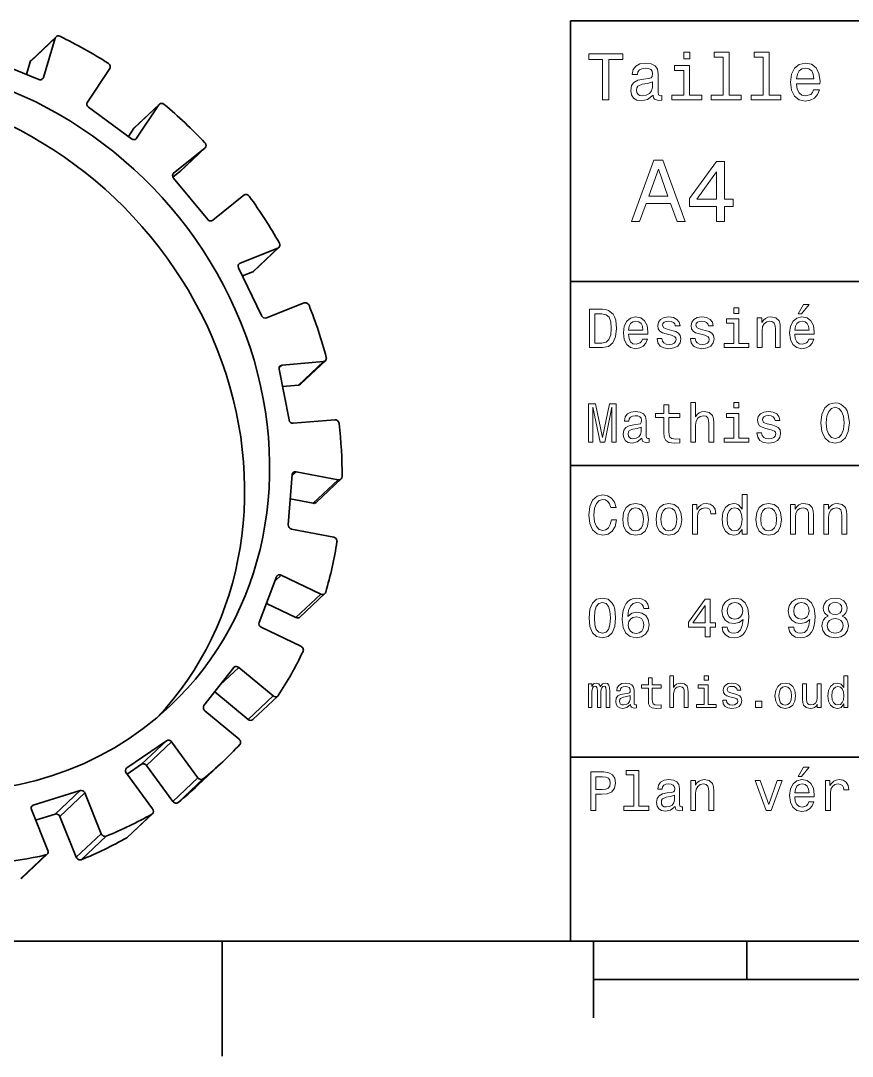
# Model space of a CAD drawing. Extents: x 0 to 297, y 0 to 210.
# Drawn here: x 61.2 to 115.4, y 2.5 to 70 of the extents above; entities that cross this region are included whole.
import ezdxf

# ---------------------------------------------------------------- set-up
doc = ezdxf.new("R2010")
doc.units = 0

msp = doc.modelspace()

# ---------------------------------------------------------------- linework, layer by layer
at = {"color": 7, "lineweight": 35}
for p, q in [((97, 10), (97, 70)), ((97, 70), (287, 70)), ((97, 53), (162, 53)), ((97, 41), (162, 41)), ((97, 22), (162, 22)), ((10, 10), (287, 10)), ((97, 10), (287, 10)), ((98.5, 7.5), (198.5, 7.5))]:
    msp.add_line(p, q, dxfattribs=at)
at = {"color": 7, "lineweight": 13, "ltscale": 0.055935}
for p, q in [((63.400162, 68.861557), (61.772038, 67.326889)), ((70.165558, 64.520599), (68.53743, 62.985924)), ((73.159653, 61.698936), (71.531525, 60.164268)), ((77.925659, 55.172619), (76.297531, 53.637947)), ((80.898499, 47.782711), (79.27037, 46.248039)), ((81.857681, 40.07729), (80.229553, 38.542618)), ((80.732071, 32.627831), (79.103943, 31.093159)), ((77.605148, 25.986824), (75.977028, 24.452152)), ((70.658875, 23.06938), (69.030746, 21.534708)), ((70.991043, 22.994722), (69.362923, 21.460051)), ((72.708832, 20.646807), (71.080704, 19.112135)), ((73.054565, 20.58231), (71.426437, 19.047638)), ((65.023865, 19.823696), (63.395737, 18.289024)), ((65.333595, 19.663286), (63.705475, 18.128614)), ((69.699478, 18.282152), (68.07135, 16.74748)), ((66.40625, 17.00382), (64.778122, 15.469149)), ((66.732185, 16.849184), (65.104065, 15.314512)), ((62.780006, 15.620506), (61.151882, 14.085835))]:
    msp.add_line(p, q, dxfattribs=at)
at = {"color": 7, "lineweight": 35, "ltscale": 0.055935}
for p, q in [((61.827522, 67.417366), (63.455643, 68.952042)), ((68.567184, 63.021), (70.195305, 64.555672)), ((71.543404, 60.174606), (73.171524, 61.709278)), ((76.362366, 53.678978), (77.990494, 55.213646)), ((79.396179, 46.303318), (81.0243, 47.83799)), ((80.419518, 38.594368), (82.047646, 40.12904)), ((79.356804, 31.124146), (80.984924, 32.658817)), ((76.286743, 24.446587), (77.914864, 25.981258)), ((72.69696, 20.16337), (74.325081, 21.698042)), ((68.109894, 16.775944), (69.738022, 18.310616)), ((61.248089, 14.13648), (62.876213, 15.67115))]:
    msp.add_line(p, q, dxfattribs=at)
at = {"color": 7, "lineweight": 35, "ltscale": 0.066858}
msp.add_line((62.630135, 66.300514), (63.400162, 68.861557), dxfattribs=at)
at = {"color": 7, "lineweight": 35, "ltscale": 0.085641}
msp.add_line((62.337128, 66.172302), (59.159679, 67.452499), dxfattribs=at)
at = {"color": 7, "lineweight": 35, "ltscale": 0.021583}
msp.add_line((61.523457, 66.50013), (61.772038, 67.326889), dxfattribs=at)
at = {"color": 7, "lineweight": 35, "ltscale": 0.065497}
for p, q in [((66.953949, 66.87764), (65.498543, 64.699211)), ((68.710159, 62.342163), (70.165558, 64.520599))]:
    msp.add_line(p, q, dxfattribs=at)
at = {"color": 7, "lineweight": 13, "ltscale": 0.005122}
msp.add_line((62.630135, 66.300514), (62.481052, 66.159988), dxfattribs=at)
at = {"color": 7, "lineweight": 35, "ltscale": 0.087144}
msp.add_line((68.384598, 62.302635), (65.57444, 64.365051), dxfattribs=at)
at = {"color": 7, "lineweight": 35, "ltscale": 0.016048}
msp.add_line((68.18084, 62.452179), (68.53743, 62.985924), dxfattribs=at)
at = {"color": 7, "lineweight": 13, "ltscale": 0.002251}
msp.add_line((68.710159, 62.342163), (68.644638, 62.280411), dxfattribs=at)
at = {"color": 7, "lineweight": 35, "ltscale": 0.065207}
for p, q in [((73.159653, 61.698936), (71.126816, 60.064682)), ((73.680481, 56.988495), (75.71331, 58.622749))]:
    msp.add_line(p, q, dxfattribs=at)
at = {"color": 7, "lineweight": 35, "ltscale": 0.014719}
msp.add_line((71.531525, 60.164268), (71.072662, 59.795372), dxfattribs=at)
at = {"color": 7, "lineweight": 13, "ltscale": 0.000787}
msp.add_line((71.126816, 60.064682), (71.103912, 60.043098), dxfattribs=at)
at = {"color": 7, "lineweight": 35, "ltscale": 0.087457}
msp.add_line((73.346519, 57.040588), (71.112068, 59.732254), dxfattribs=at)
at = {"color": 7, "lineweight": 35, "ltscale": 0.066086}
for p, q in [((77.925659, 55.172619), (75.466156, 54.203751)), ((77.17247, 50.636559), (79.631973, 51.605427))]:
    msp.add_line(p, q, dxfattribs=at)
at = {"color": 7, "lineweight": 13, "ltscale": 0.003766}
msp.add_line((75.466156, 54.203751), (75.356537, 54.100422), dxfattribs=at)
at = {"color": 7, "lineweight": 35, "ltscale": 0.0865}
msp.add_line((76.854874, 50.776409), (75.361847, 53.897701), dxfattribs=at)
at = {"color": 7, "lineweight": 35, "ltscale": 0.018346}
msp.add_line((76.297531, 53.637947), (75.614754, 53.36898), dxfattribs=at)
at = {"color": 7, "lineweight": 13, "ltscale": 0.006466}
msp.add_line((78.194733, 47.551079), (78.006531, 47.37368), dxfattribs=at)
at = {"color": 7, "lineweight": 35, "ltscale": 0.084518}
msp.add_line((78.649483, 43.974686), (78.008606, 47.294113), dxfattribs=at)
at = {"color": 7, "lineweight": 35, "ltscale": 0.067842}
for p, q in [((80.898499, 47.782711), (78.194733, 47.551079)), ((78.927155, 43.75745), (81.63092, 43.989082))]:
    msp.add_line(p, q, dxfattribs=at)
at = {"color": 7, "lineweight": 35, "ltscale": 0.026159}
msp.add_line((79.27037, 46.248039), (78.227814, 46.158722), dxfattribs=at)
at = {"color": 7, "lineweight": 13, "ltscale": 0.00888}
msp.add_line((79.110184, 40.600079), (78.851707, 40.356438), dxfattribs=at)
at = {"color": 7, "lineweight": 35, "ltscale": 0.06992}
for p, q in [((81.857681, 40.07729), (79.110184, 40.600079)), ((78.814392, 36.861366), (81.56189, 36.338577))]:
    msp.add_line(p, q, dxfattribs=at)
at = {"color": 7, "lineweight": 35, "ltscale": 0.08204}
msp.add_line((78.597229, 37.139877), (78.856049, 40.411247), dxfattribs=at)
at = {"color": 7, "lineweight": 35, "ltscale": 0.038142}
msp.add_line((80.229553, 38.542618), (78.730766, 38.827805), dxfattribs=at)
at = {"color": 7, "lineweight": 35, "ltscale": 0.079775}
msp.add_line((76.702003, 30.778881), (77.841309, 33.759575), dxfattribs=at)
at = {"color": 7, "lineweight": 13, "ltscale": 0.014099}
msp.add_line((78.144608, 33.866264), (77.73423, 33.479439), dxfattribs=at)
at = {"color": 7, "lineweight": 35, "ltscale": 0.071714}
for p, q in [((80.732071, 32.627831), (78.144608, 33.866264)), ((76.842545, 30.459755), (79.43, 29.221319))]:
    msp.add_line(p, q, dxfattribs=at)
at = {"color": 7, "lineweight": 35, "ltscale": 0.053462}
msp.add_line((79.103943, 31.093159), (77.175011, 32.016403), dxfattribs=at)
at = {"color": 7, "lineweight": 35, "ltscale": 0.078426}
msp.add_line((73.104355, 25.363468), (75.039658, 27.832424), dxfattribs=at)
at = {"color": 7, "lineweight": 13, "ltscale": 0.041697}
msp.add_line((75.369629, 27.849056), (74.15593, 26.705019), dxfattribs=at)
at = {"color": 7, "lineweight": 35, "ltscale": 0.072739}
for p, q in [((77.605148, 25.986824), (75.369629, 27.849056)), ((73.157852, 25.027393), (75.393372, 23.165161))]:
    msp.add_line(p, q, dxfattribs=at)
at = {"color": 7, "lineweight": 35, "ltscale": 0.070608}
msp.add_line((75.977028, 24.452152), (73.806976, 26.259846), dxfattribs=at)
at = {"color": 7, "lineweight": 35, "ltscale": 0.078438}
msp.add_line((68.071106, 21.295277), (70.658875, 23.06938), dxfattribs=at)
at = {"color": 7, "lineweight": 35, "ltscale": 0.07273}
for p, q in [((72.708832, 20.646807), (70.991043, 22.994722)), ((68.0336, 20.967175), (69.751389, 18.619259)), ((71.080704, 19.112135), (69.362923, 21.460051))]:
    msp.add_line(p, q, dxfattribs=at)
at = {"color": 7, "lineweight": 13, "ltscale": 0.001546}
msp.add_line((68.071106, 21.295277), (68.026115, 21.252865), dxfattribs=at)
at = {"color": 7, "lineweight": 35, "ltscale": 0.02851}
msp.add_line((68.090164, 20.889866), (69.030746, 21.534708), dxfattribs=at)
at = {"color": 7, "lineweight": 35, "ltscale": 0.079805}
msp.add_line((61.975559, 18.87602), (65.023865, 19.823696), dxfattribs=at)
at = {"color": 7, "lineweight": 35, "ltscale": 0.071691}
for p, q in [((66.40625, 17.00382), (65.333595, 19.663286)), ((61.849823, 18.580229), (62.92247, 15.920765)), ((64.778122, 15.469149), (63.705475, 18.128614))]:
    msp.add_line(p, q, dxfattribs=at)
at = {"color": 7, "lineweight": 13, "ltscale": 0.004475}
msp.add_line((61.975559, 18.87602), (61.845295, 18.753235), dxfattribs=at)
at = {"color": 7, "lineweight": 35, "ltscale": 0.033231}
msp.add_line((62.126431, 17.894415), (63.395737, 18.289024), dxfattribs=at)
at = {"color": 7, "lineweight": 35, "ltscale": 0.1875}
msp.add_line((74.300003, 10), (74.300003, 2.5), dxfattribs=at)
at = {"color": 7, "lineweight": 35, "ltscale": 0.125}
msp.add_line((98.5, 10), (98.5, 5), dxfattribs=at)
at = {"color": 7, "lineweight": 35, "ltscale": 0.0625}
msp.add_line((108.5, 10), (108.5, 7.5), dxfattribs=at)
at = {"color": 7, "lineweight": 13}
for points in [[(99.102303, 64.837173), (99.5, 64.837173), (99.5, 67.47406), (100.407784, 67.47406), (100.407784, 67.837173), (98.190201, 67.837173), (98.190201, 67.47406), (99.102303, 67.47406)], [(104.786743, 67.940918), (104.384727, 67.940918), (104.384727, 67.508644), (104.786743, 67.508644)], [(106.969742, 67.621033), (106.969742, 65.157059), (106.187317, 65.157059), (106.187317, 64.837173), (108.128242, 64.837173), (108.128242, 65.157059), (107.350143, 65.157059), (107.350143, 67.940918), (106.373199, 67.940918), (106.373199, 67.621033)], [(109.572044, 67.621033), (109.572044, 65.157059), (108.789627, 65.157059), (108.789627, 64.837173), (110.730545, 64.837173), (110.730545, 65.157059), (109.952454, 65.157059), (109.952454, 67.940918), (108.975502, 67.940918), (108.975502, 67.621033)], [(102.387611, 65.139771), (102.387611, 65.126801), (102.409225, 64.979828), (102.47406, 64.876076), (102.746399, 64.793945), (102.958214, 64.828529), (102.958214, 65.122475), (102.867432, 65.109505), (102.746399, 65.165703), (102.724785, 65.338615), (102.724785, 66.540344), (102.672913, 66.84726), (102.521614, 67.0634), (102.257927, 67.193085), (101.886169, 67.240631), (101.523056, 67.188759), (101.255043, 67.041786), (101.086456, 66.812675), (101.030258, 66.510086), (101.030258, 66.484146), (101.371758, 66.484146), (101.402016, 66.665703), (101.497116, 66.795387), (101.65274, 66.873199), (101.873199, 66.903458), (102.085014, 66.881844), (102.236313, 66.817001), (102.327087, 66.704605), (102.357346, 66.548988), (102.340057, 66.367432), (102.270897, 66.276657), (102.097984, 66.233429), (101.773773, 66.198845), (101.402016, 66.121033), (101.138329, 65.982704), (100.982712, 65.766571), (100.935158, 65.446686), (100.978386, 65.161385), (101.112389, 64.949562), (101.328529, 64.815559), (101.626801, 64.768013), (102.028816, 64.858788)], [(104.773773, 65.157059), (104.773773, 67.080688), (103.796829, 67.080688), (103.796829, 66.756485), (104.393372, 66.756485), (104.393372, 65.157059), (103.615273, 65.157059), (103.615273, 64.837173), (105.560516, 64.837173), (105.560516, 65.157059)], [(111.750717, 65.887604), (113.272339, 65.887604), (113.276657, 66.064842), (113.207497, 66.561958), (113.017288, 66.933716), (112.714699, 67.158501), (112.312683, 67.240631), (111.919312, 67.154175), (111.616714, 66.912102), (111.422188, 66.51873), (111.353027, 66), (111.41787, 65.4683), (111.612396, 65.079247), (111.91066, 64.837173), (112.299713, 64.755043), (112.636887, 64.811234), (112.913544, 64.958214), (113.116714, 65.191643), (113.233429, 65.502876), (112.857346, 65.502876), (112.779541, 65.329971), (112.667145, 65.200287), (112.34726, 65.096542), (112.100868, 65.144089), (111.914986, 65.295387), (111.793945, 65.541786), (111.750717, 65.874634)], [(111.750717, 66.207489), (111.798271, 66.50576), (111.914986, 66.726219), (112.092216, 66.860229), (112.325653, 66.907776), (112.554756, 66.860229), (112.731987, 66.726219), (112.840057, 66.50576), (112.878967, 66.207489)], [(102.344383, 65.649857), (102.292511, 65.425072), (102.154182, 65.252159), (101.946686, 65.139771), (101.691643, 65.100861), (101.527374, 65.122475), (101.41066, 65.191643), (101.337173, 65.312675), (101.315559, 65.481262), (101.332855, 65.632561), (101.402016, 65.740631), (101.678673, 65.861671), (102.028816, 65.913544), (102.344383, 66.017288)], [(100.982712, 56.9049), (101.51297, 56.9049), (101.933716, 58.080692), (103.530258, 58.080692), (103.951012, 56.9049), (104.492798, 56.9049), (103.028816, 60.910664), (102.440926, 60.910664)], [(106.521614, 56.9049), (107.040344, 56.9049), (107.040344, 57.896255), (107.610954, 57.896255), (107.610954, 58.357349), (107.040344, 58.357349), (107.040344, 60.818443), (106.515854, 60.818443), (104.763687, 58.403458), (104.763687, 57.896255), (106.521614, 57.896255)], [(102.118156, 58.570606), (102.734871, 60.334293), (103.351585, 58.570606)], [(105.247841, 58.357349), (106.521614, 60.149857), (106.521614, 58.357349)], [(111.84726, 50.88797), (112.059799, 50.88797), (112.560516, 51.500362), (112.207489, 51.500362)], [(99.080688, 51.190563), (98.248558, 51.190563), (98.248558, 48.690563), (99.080688, 48.690563), (99.473343, 48.769814), (99.765129, 49.011169), (99.945244, 49.40382), (100.010086, 49.940563), (99.952446, 50.488113), (99.880402, 50.70425), (99.779541, 50.877163), (99.487755, 51.111313), (99.296829, 51.168949)], [(99.055473, 50.891571), (99.329254, 50.837536), (99.516571, 50.671829), (99.628242, 50.376442), (99.664268, 49.940563), (99.624641, 49.519093), (99.51297, 49.223705), (99.322044, 49.047192), (99.055473, 48.989555), (98.583572, 48.989555), (98.583572, 50.891571)], [(100.784584, 49.565922), (102.052597, 49.565922), (102.056198, 49.713619), (101.998558, 50.127884), (101.840057, 50.437683), (101.587898, 50.625), (101.252884, 50.693443), (100.925072, 50.621399), (100.672913, 50.41967), (100.510803, 50.091862), (100.453171, 49.659584), (100.507202, 49.216499), (100.669312, 48.892292), (100.91787, 48.690563), (101.242073, 48.62212), (101.523056, 48.668949), (101.753601, 48.791428), (101.922913, 48.98595), (102.020172, 49.245319), (101.706772, 49.245319), (101.64193, 49.101227), (101.548271, 48.993156), (101.2817, 48.9067), (101.07637, 48.946327), (100.921471, 49.072407), (100.820602, 49.27774), (100.784584, 49.555115)], [(103.623199, 49.818085), (103.317001, 49.890129), (103.090057, 49.972984), (103.014412, 50.142292), (103.036026, 50.261169), (103.111671, 50.347622), (103.234146, 50.401657), (103.41066, 50.423271), (103.579971, 50.401657), (103.713257, 50.336815), (103.799713, 50.239555), (103.835732, 50.109871), (104.145531, 50.109871), (104.145531, 50.117077), (104.091499, 50.351227), (103.943802, 50.534943), (103.713257, 50.650219), (103.41066, 50.693443), (103.104469, 50.650219), (102.881126, 50.531342), (102.740631, 50.354828), (102.697403, 50.131485), (102.729828, 49.915348), (102.830688, 49.76405), (102.996399, 49.655983), (103.237755, 49.580334), (103.590775, 49.493877), (103.806915, 49.40382), (103.864555, 49.331772), (103.886169, 49.223705), (103.853745, 49.09042), (103.767288, 48.989555), (103.626801, 48.924713), (103.439484, 48.903099), (103.241356, 48.924713), (103.09726, 49.000362), (103, 49.122841), (102.960373, 49.292149), (102.654175, 49.292149), (102.704613, 49.003963), (102.852303, 48.795029), (103.086456, 48.668949), (103.41066, 48.62212), (103.749283, 48.668949), (103.997841, 48.795029), (104.149139, 48.996758), (104.203171, 49.259727), (104.163544, 49.486671), (104.051872, 49.641571), (103.868156, 49.742435)], [(105.791786, 49.818085), (105.485588, 49.890129), (105.258644, 49.972984), (105.182999, 50.142292), (105.204613, 50.261169), (105.280258, 50.347622), (105.40274, 50.401657), (105.579254, 50.423271), (105.748558, 50.401657), (105.881844, 50.336815), (105.9683, 50.239555), (106.004326, 50.109871), (106.314117, 50.109871), (106.314117, 50.117077), (106.260086, 50.351227), (106.112396, 50.534943), (105.881844, 50.650219), (105.579254, 50.693443), (105.273056, 50.650219), (105.049713, 50.531342), (104.909225, 50.354828), (104.865997, 50.131485), (104.898415, 49.915348), (104.999283, 49.76405), (105.164986, 49.655983), (105.406342, 49.580334), (105.759369, 49.493877), (105.975502, 49.40382), (106.033142, 49.331772), (106.054756, 49.223705), (106.022339, 49.09042), (105.935883, 48.989555), (105.795387, 48.924713), (105.60807, 48.903099), (105.409943, 48.924713), (105.265854, 49.000362), (105.168587, 49.122841), (105.12896, 49.292149), (104.822769, 49.292149), (104.873199, 49.003963), (105.020897, 48.795029), (105.255043, 48.668949), (105.579254, 48.62212), (105.91787, 48.668949), (106.166428, 48.795029), (106.317726, 48.996758), (106.371758, 49.259727), (106.33213, 49.486671), (106.220459, 49.641571), (106.036743, 49.742435)], [(107.992798, 51.27702), (107.657784, 51.27702), (107.657784, 50.916786), (107.992798, 50.916786)], [(109.181557, 48.690563), (109.498558, 48.690563), (109.498558, 49.807278), (109.530983, 50.063042), (109.635445, 50.250362), (109.797546, 50.365635), (110.013687, 50.408863), (110.1866, 50.372841), (110.29467, 50.275578), (110.348701, 50.113472), (110.366714, 49.897335), (110.366714, 48.690563), (110.683716, 48.690563), (110.683716, 49.962177), (110.669312, 50.217941), (110.604469, 50.430477), (110.39193, 50.625), (110.060516, 50.693443), (109.876801, 50.668228), (109.721901, 50.599785), (109.588615, 50.484512), (109.484146, 50.329613), (109.484146, 50.625), (109.181557, 50.625)], [(111.627518, 49.565922), (112.895531, 49.565922), (112.899132, 49.713619), (112.841499, 50.127884), (112.682999, 50.437683), (112.430832, 50.625), (112.095825, 50.693443), (111.768013, 50.621399), (111.515854, 50.41967), (111.353745, 50.091862), (111.296112, 49.659584), (111.350143, 49.216499), (111.512245, 48.892292), (111.760803, 48.690563), (112.085014, 48.62212), (112.365997, 48.668949), (112.596542, 48.791428), (112.765854, 48.98595), (112.863113, 49.245319), (112.549713, 49.245319), (112.484871, 49.101227), (112.391212, 48.993156), (112.124641, 48.9067), (111.919312, 48.946327), (111.764412, 49.072407), (111.663544, 49.27774), (111.627518, 49.555115)], [(100.784584, 49.832493), (100.824211, 50.081055), (100.921471, 50.264771), (101.069168, 50.376442), (101.263687, 50.416069), (101.454613, 50.376442), (101.602303, 50.264771), (101.69236, 50.081055), (101.724785, 49.832493)], [(107.981987, 48.957134), (107.981987, 50.560158), (107.16787, 50.560158), (107.16787, 50.289986), (107.664986, 50.289986), (107.664986, 48.957134), (107.016571, 48.957134), (107.016571, 48.690563), (108.637611, 48.690563), (108.637611, 48.957134)], [(111.627518, 49.832493), (111.667145, 50.081055), (111.764412, 50.264771), (111.912102, 50.376442), (112.106628, 50.416069), (112.297546, 50.376442), (112.445244, 50.264771), (112.535301, 50.081055), (112.567726, 49.832493)], [(98.183716, 42.530979), (98.461098, 42.530979), (98.461098, 44.80043), (98.929398, 42.530979), (99.239197, 42.530979), (99.703888, 44.80043), (99.703888, 42.530979), (99.984871, 42.530979), (99.984871, 45.030979), (99.545387, 45.030979), (99.084297, 42.826366), (98.626801, 45.030979), (98.183716, 45.030979)], [(103.100861, 44.130402), (103.100861, 43.161381), (103.122482, 42.84798), (103.223343, 42.631844), (103.425072, 42.505764), (103.767288, 42.462536), (104.14193, 42.480545), (104.14193, 42.754322), (103.868156, 42.732708), (103.619598, 42.761528), (103.486313, 42.851585), (103.428673, 43.00288), (103.41787, 43.215416), (103.41787, 44.130402), (104.14193, 44.130402), (104.14193, 44.400574), (103.41787, 44.400574), (103.41787, 44.966137), (103.100861, 44.966137), (103.100861, 44.400574), (102.553314, 44.400574), (102.553314, 44.130402)], [(104.844383, 42.530979), (105.161385, 42.530979), (105.161385, 43.647694), (105.193802, 43.903458), (105.298271, 44.090778), (105.460373, 44.206051), (105.676514, 44.249279), (105.849426, 44.213257), (105.957497, 44.115993), (106.011528, 43.953888), (106.029541, 43.737751), (106.029541, 42.530979), (106.346542, 42.530979), (106.346542, 43.802593), (106.33213, 44.058357), (106.267288, 44.270893), (106.054756, 44.465416), (105.723343, 44.533859), (105.543228, 44.508644), (105.388329, 44.440201), (105.258644, 44.33213), (105.161385, 44.184437), (105.161385, 45.117435), (104.844383, 45.117435)], [(107.992798, 45.117435), (107.657784, 45.117435), (107.657784, 44.757202), (107.992798, 44.757202)], [(113.338615, 43.780979), (113.403458, 43.219021), (113.590775, 42.804756), (113.882568, 42.548992), (114.264404, 42.462536), (114.642654, 42.548992), (114.938042, 42.804756), (115.121758, 43.219021), (115.190201, 43.780979), (115.121758, 44.339336), (115.042511, 44.56628), (114.938042, 44.753601), (114.642654, 45.009365), (114.46254, 45.074207), (114.264404, 45.099422), (113.87896, 45.009365), (113.587173, 44.757202), (113.403458, 44.342937)], [(113.684441, 43.780979), (113.72406, 44.216858), (113.842941, 44.537464), (114.026657, 44.731987), (114.264404, 44.80043), (114.498558, 44.731987), (114.682274, 44.533859), (114.801147, 44.213257), (114.844376, 43.780979), (114.801147, 43.3451), (114.682274, 43.024494), (114.498558, 42.829971), (114.264404, 42.765129), (114.026657, 42.829971), (113.842941, 43.024494), (113.72406, 43.341499)], [(101.656342, 42.783142), (101.656342, 42.772335), (101.674355, 42.649857), (101.728386, 42.5634), (101.95533, 42.494957), (102.131844, 42.523773), (102.131844, 42.76873), (102.056198, 42.757923), (101.95533, 42.804756), (101.937317, 42.948845), (101.937317, 43.950287), (101.894089, 44.206051), (101.768013, 44.386166), (101.548271, 44.494236), (101.238472, 44.533859), (100.935883, 44.490635), (100.71254, 44.368156), (100.572044, 44.177231), (100.525215, 43.925072), (100.525215, 43.903458), (100.809799, 43.903458), (100.835014, 44.054756), (100.914268, 44.162823), (101.043945, 44.227665), (101.227669, 44.25288), (101.404175, 44.234871), (101.530258, 44.180836), (101.605911, 44.087173), (101.631126, 43.957493), (101.616714, 43.806194), (101.559074, 43.730545), (101.414986, 43.694523), (101.144814, 43.665707), (100.835014, 43.600864), (100.615273, 43.485592), (100.485588, 43.305473), (100.445969, 43.038906), (100.481987, 42.801151), (100.593658, 42.624638), (100.773773, 42.512966), (101.022331, 42.473343), (101.357346, 42.548992)], [(107.981987, 42.79755), (107.981987, 44.400574), (107.16787, 44.400574), (107.16787, 44.130402), (107.664986, 44.130402), (107.664986, 42.79755), (107.016571, 42.79755), (107.016571, 42.530979), (108.637611, 42.530979), (108.637611, 42.79755)], [(110.12896, 43.658501), (109.822769, 43.730545), (109.595825, 43.8134), (109.520172, 43.982708), (109.541786, 44.101585), (109.617432, 44.188038), (109.739914, 44.242073), (109.916428, 44.263687), (110.085732, 44.242073), (110.219017, 44.177231), (110.305473, 44.079971), (110.341499, 43.950287), (110.651299, 43.950287), (110.651299, 43.957493), (110.59726, 44.191643), (110.44957, 44.375359), (110.219017, 44.490635), (109.916428, 44.533859), (109.610229, 44.490635), (109.386887, 44.371758), (109.246399, 44.195244), (109.203171, 43.971901), (109.235588, 43.755764), (109.336456, 43.604465), (109.502159, 43.496399), (109.743515, 43.42075), (110.096542, 43.334293), (110.312683, 43.244236), (110.370316, 43.172188), (110.39193, 43.064121), (110.359512, 42.930836), (110.273056, 42.829971), (110.132568, 42.765129), (109.945244, 42.743515), (109.747116, 42.765129), (109.603027, 42.840778), (109.505768, 42.963257), (109.466141, 43.132565), (109.159943, 43.132565), (109.210373, 42.844379), (109.35807, 42.635445), (109.592216, 42.509365), (109.916428, 42.462536), (110.255043, 42.509365), (110.503601, 42.635445), (110.6549, 42.837173), (110.708931, 43.100143), (110.669312, 43.327087), (110.55764, 43.481987), (110.373917, 43.582851)], [(101.620316, 43.208214), (101.577087, 43.020893), (101.461815, 42.876801), (101.288902, 42.783142), (101.07637, 42.750721), (100.939484, 42.76873), (100.842216, 42.826366), (100.780983, 42.927231), (100.76297, 43.067722), (100.777374, 43.193802), (100.835014, 43.283859), (101.065559, 43.384727), (101.357346, 43.427952), (101.620316, 43.514408)], [(99.66787, 37.460373), (99.595818, 37.15778), (99.476944, 36.941643), (99.311241, 36.808357), (99.116714, 36.765129), (98.882568, 36.829971), (98.698845, 37.024494), (98.57637, 37.341499), (98.536743, 37.780979), (98.57637, 38.216858), (98.695244, 38.537464), (98.87896, 38.731987), (99.116714, 38.80043), (99.289627, 38.764408), (99.437317, 38.663544), (99.552597, 38.501442), (99.631844, 38.278099), (99.97406, 38.278099), (99.865997, 38.620316), (99.678673, 38.879681), (99.422913, 39.041786), (99.116714, 39.099422), (98.734871, 39.009365), (98.443085, 38.757202), (98.25576, 38.342937), (98.190926, 37.780979), (98.25576, 37.219021), (98.443085, 36.804756), (98.734871, 36.548992), (99.116714, 36.462536), (99.451729, 36.530979), (99.721901, 36.721901), (99.912827, 37.035301), (100.013687, 37.460373)], [(100.413544, 37.496399), (100.471184, 37.056915), (100.636887, 36.732708), (100.899857, 36.530979), (101.252884, 36.462536), (101.602303, 36.530979), (101.865273, 36.729107), (102.030983, 37.053314), (102.092216, 37.496399), (102.030983, 37.935879), (101.865273, 38.263687), (101.602303, 38.461815), (101.252884, 38.533859), (100.899857, 38.461815), (100.636887, 38.260086), (100.471184, 37.935879)], [(102.58213, 37.496399), (102.639771, 37.056915), (102.805473, 36.732708), (103.068443, 36.530979), (103.421471, 36.462536), (103.770897, 36.530979), (104.033859, 36.729107), (104.19957, 37.053314), (104.260803, 37.496399), (104.19957, 37.935879), (104.033859, 38.263687), (103.770897, 38.461815), (103.421471, 38.533859), (103.068443, 38.461815), (102.805473, 38.260086), (102.639771, 37.935879)], [(104.963257, 36.530979), (105.280258, 36.530979), (105.280258, 37.636887), (105.312683, 37.903458), (105.409943, 38.094379), (105.568443, 38.209652), (105.780983, 38.249279), (105.939484, 38.224064), (106.058357, 38.152016), (106.130402, 38.029537), (106.155617, 37.863831), (106.476227, 37.863831), (106.432999, 38.155621), (106.314117, 38.364552), (106.115997, 38.490635), (105.845825, 38.533859), (105.662102, 38.505043), (105.503601, 38.432995), (105.363113, 38.310516), (105.251442, 38.144814), (105.251442, 38.465416), (104.963257, 38.465416)], [(108.201729, 36.829971), (108.201729, 36.530979), (108.51873, 36.530979), (108.51873, 39.117435), (108.20533, 39.117435), (108.20533, 38.170029), (107.963974, 38.443802), (107.816284, 38.508644), (107.646973, 38.533859), (107.340775, 38.461815), (107.103027, 38.260086), (106.948128, 37.935879), (106.894089, 37.5), (106.948128, 37.064121), (107.103027, 36.736309), (107.340775, 36.530979), (107.646973, 36.462536), (107.816284, 36.487751), (107.967575, 36.552593)], [(109.087898, 37.496399), (109.145531, 37.056915), (109.311241, 36.732708), (109.574203, 36.530979), (109.927231, 36.462536), (110.276657, 36.530979), (110.539627, 36.729107), (110.70533, 37.053314), (110.766571, 37.496399), (110.70533, 37.935879), (110.539627, 38.263687), (110.276657, 38.461815), (109.927231, 38.533859), (109.574203, 38.461815), (109.311241, 38.260086), (109.145531, 37.935879)], [(111.350143, 36.530979), (111.667145, 36.530979), (111.667145, 37.647694), (111.69957, 37.903458), (111.804031, 38.090778), (111.966141, 38.206051), (112.182274, 38.249279), (112.355186, 38.213257), (112.463257, 38.115993), (112.517288, 37.953888), (112.535301, 37.737751), (112.535301, 36.530979), (112.852303, 36.530979), (112.852303, 37.802593), (112.837898, 38.058357), (112.773056, 38.270893), (112.560516, 38.465416), (112.229103, 38.533859), (112.045387, 38.508644), (111.890488, 38.440201), (111.757202, 38.324928), (111.65274, 38.170029), (111.65274, 38.465416), (111.350143, 38.465416)], [(113.51873, 36.530979), (113.835732, 36.530979), (113.835732, 37.647694), (113.868156, 37.903458), (113.972626, 38.090778), (114.134727, 38.206051), (114.350861, 38.249279), (114.523773, 38.213257), (114.631844, 38.115993), (114.685883, 37.953888), (114.703888, 37.737751), (114.703888, 36.530979), (115.020889, 36.530979), (115.020889, 37.802593), (115.006485, 38.058357), (114.941643, 38.270893), (114.729111, 38.465416), (114.39769, 38.533859), (114.213974, 38.508644), (114.059082, 38.440201), (113.925789, 38.324928), (113.821327, 38.170029), (113.821327, 38.465416), (113.51873, 38.465416)], [(100.737755, 37.5), (100.770172, 37.824207), (100.87104, 38.058357), (101.033142, 38.20245), (101.252884, 38.25288), (101.469017, 38.20245), (101.631126, 38.061958), (101.731987, 37.824207), (101.768013, 37.5), (101.731987, 37.172188), (101.631126, 36.934437), (101.469017, 36.790344), (101.252884, 36.743515), (101.033142, 36.790344), (100.87104, 36.934437), (100.770172, 37.172188)], [(102.906342, 37.5), (102.938759, 37.824207), (103.039627, 38.058357), (103.201729, 38.20245), (103.421471, 38.25288), (103.637611, 38.20245), (103.799713, 38.061958), (103.900574, 37.824207), (103.9366, 37.5), (103.900574, 37.172188), (103.799713, 36.934437), (103.637611, 36.790344), (103.421471, 36.743515), (103.201729, 36.790344), (103.039627, 36.934437), (102.938759, 37.172188)], [(107.701012, 38.249279), (107.909943, 38.198845), (108.068443, 38.058357), (108.162102, 37.824207), (108.198128, 37.5), (108.162102, 37.172188), (108.068443, 36.938038), (107.909943, 36.793949), (107.701012, 36.747116), (107.502884, 36.793949), (107.351585, 36.938038), (107.250717, 37.175793), (107.2183, 37.5), (107.250717, 37.820606), (107.351585, 38.054756), (107.502884, 38.198845)], [(109.412102, 37.5), (109.444527, 37.824207), (109.545387, 38.058357), (109.707489, 38.20245), (109.927231, 38.25288), (110.143372, 38.20245), (110.305473, 38.061958), (110.406342, 37.824207), (110.44236, 37.5), (110.406342, 37.172188), (110.305473, 36.934437), (110.143372, 36.790344), (109.927231, 36.743515), (109.707489, 36.790344), (109.545387, 36.934437), (109.444527, 37.172188)], [(98.216141, 31.071325), (98.270172, 30.505762), (98.439484, 30.102304), (98.709656, 29.857347), (99.084297, 29.778097), (99.45533, 29.857347), (99.725502, 30.102304), (99.891212, 30.505762), (99.948845, 31.071325), (99.891212, 31.633286), (99.822769, 31.856628), (99.725502, 32.040344), (99.45533, 32.285301), (99.084297, 32.368156), (98.709656, 32.285301), (98.439484, 32.036743), (98.270172, 31.633286)], [(98.561958, 31.071325), (98.590775, 31.507204), (98.680832, 31.820604), (98.842941, 32.004322), (99.084297, 32.069164), (99.322044, 32.004322), (99.484146, 31.820604), (99.574211, 31.507204), (99.603027, 31.071325), (99.574211, 30.631844), (99.484146, 30.318443), (99.322044, 30.134726), (99.084297, 30.073486), (98.842941, 30.134726), (98.680832, 30.318443), (98.590775, 30.631844)], [(102.117432, 31.676512), (102.048988, 31.9683), (101.890488, 32.184437), (101.645531, 32.321323), (101.328529, 32.368156), (101.115997, 32.342937), (100.932274, 32.274494), (100.770172, 32.162823), (100.633286, 32.004322), (100.525215, 31.806194), (100.445969, 31.56484), (100.395531, 31.280258), (100.381126, 30.959654), (100.438759, 30.448126), (100.615273, 30.077089), (100.899857, 29.853746), (101.288902, 29.778097), (101.638329, 29.842939), (101.9049, 30.012247), (102.077812, 30.278818), (102.139046, 30.617435), (102.077812, 30.959654), (101.912102, 31.222622), (101.656342, 31.388329), (101.33934, 31.445965), (100.997116, 31.373919), (100.741356, 31.168587), (100.795387, 31.56484), (100.91066, 31.849422), (101.087173, 32.01873), (101.33213, 32.076366), (101.512245, 32.04755), (101.649132, 31.971901), (101.739197, 31.845821), (101.786026, 31.676512)], [(105.788185, 29.850143), (106.112396, 29.850143), (106.112396, 30.46974), (106.469025, 30.46974), (106.469025, 30.757925), (106.112396, 30.757925), (106.112396, 32.296108), (105.784584, 32.296108), (104.689484, 30.786743), (104.689484, 30.46974), (105.788185, 30.46974)], [(104.992073, 30.757925), (105.788185, 31.878241), (105.788185, 30.757925)], [(106.894089, 30.46974), (106.948128, 30.185158), (107.103027, 29.965418), (107.347984, 29.828529), (107.672188, 29.778097), (107.884727, 29.803314), (108.075645, 29.868155), (108.237755, 29.979826), (108.374641, 30.138329), (108.482712, 30.336454), (108.561958, 30.581411), (108.608788, 30.862391), (108.626801, 31.1866), (108.565559, 31.694523), (108.389053, 32.065559), (108.10807, 32.288902), (107.722626, 32.368156), (107.369598, 32.303314), (107.103027, 32.130402), (106.930115, 31.863832), (106.872482, 31.528818), (106.930115, 31.182997), (107.099426, 30.920029), (107.351585, 30.754322), (107.672188, 30.700287), (108.010803, 30.768732), (108.266571, 30.977665), (108.208931, 30.577808), (108.093658, 30.293226), (107.917145, 30.123919), (107.675797, 30.069883), (107.488472, 30.0951), (107.351585, 30.174351), (107.261528, 30.300432), (107.225502, 30.46974)], [(107.221901, 31.532419), (107.257927, 31.755764), (107.358788, 31.932276), (107.517288, 32.043949), (107.722626, 32.083572), (107.935158, 32.043949), (108.09726, 31.932276), (108.198128, 31.759365), (108.237755, 31.536022), (108.198128, 31.309076), (108.09726, 31.139769), (107.931557, 31.035301), (107.711815, 30.999279), (107.513687, 31.035301), (107.358788, 31.139769), (107.257927, 31.305475)], [(111.23127, 30.46974), (111.285301, 30.185158), (111.440201, 29.965418), (111.685158, 29.828529), (112.009369, 29.778097), (112.221901, 29.803314), (112.412827, 29.868155), (112.574928, 29.979826), (112.711815, 30.138329), (112.819885, 30.336454), (112.899132, 30.581411), (112.945969, 30.862391), (112.963974, 31.1866), (112.90274, 31.694523), (112.726227, 32.065559), (112.445244, 32.288902), (112.059799, 32.368156), (111.706772, 32.303314), (111.440201, 32.130402), (111.267288, 31.863832), (111.209656, 31.528818), (111.267288, 31.182997), (111.4366, 30.920029), (111.688759, 30.754322), (112.009369, 30.700287), (112.347984, 30.768732), (112.603745, 30.977665), (112.546112, 30.577808), (112.430832, 30.293226), (112.254318, 30.123919), (112.01297, 30.069883), (111.825645, 30.0951), (111.688759, 30.174351), (111.598701, 30.300432), (111.562683, 30.46974)], [(111.559074, 31.532419), (111.5951, 31.755764), (111.695969, 31.932276), (111.854469, 32.043949), (112.059799, 32.083572), (112.272331, 32.043949), (112.434441, 31.932276), (112.535301, 31.759365), (112.574928, 31.536022), (112.535301, 31.309076), (112.434441, 31.139769), (112.26873, 31.035301), (112.048988, 30.999279), (111.850861, 31.035301), (111.695969, 31.139769), (111.5951, 31.305475)], [(113.817726, 31.197405), (113.634003, 31.09654), (113.507927, 30.956051), (113.428673, 30.779539), (113.403458, 30.567001), (113.461098, 30.246397), (113.626801, 29.997837), (113.896973, 29.839336), (114.264404, 29.778097), (114.628242, 29.839336), (114.898415, 29.997837), (115.064117, 30.246397), (115.125359, 30.567001), (115.096542, 30.779539), (115.020889, 30.956051), (114.891212, 31.09654), (114.71109, 31.197405), (114.855186, 31.283861), (114.956055, 31.402737), (115.017288, 31.546829), (115.038902, 31.723343), (114.98127, 31.979107), (114.829971, 32.184437), (114.585014, 32.317722), (114.264404, 32.368156), (113.940201, 32.317722), (113.695244, 32.184437), (113.540344, 31.979107), (113.486313, 31.723343), (113.504318, 31.546829), (113.565559, 31.402737)], [(113.828529, 31.694523), (113.857346, 31.853025), (113.943802, 31.975504), (114.080688, 32.051151), (114.264404, 32.079971), (114.444527, 32.051151), (114.581413, 31.975504), (114.66787, 31.853025), (114.700287, 31.694523), (114.66787, 31.532419), (114.581413, 31.40634), (114.444527, 31.323486), (114.264404, 31.298271), (114.080688, 31.327089), (113.943802, 31.40634), (113.857346, 31.532419)], [(101.789627, 30.613832), (101.75, 30.386887), (101.649132, 30.213976), (101.48703, 30.098703), (101.285301, 30.062679), (101.072769, 30.098703), (100.91066, 30.210375), (100.806198, 30.383286), (100.773773, 30.610229), (100.809799, 30.833572), (100.91066, 31.002882), (101.07637, 31.11095), (101.299713, 31.150576), (101.49424, 31.11095), (101.649132, 31.006483), (101.75, 30.837175)], [(113.749283, 30.574207), (113.7817, 30.765129), (113.886169, 30.909222), (114.048271, 31.002882), (114.264404, 31.035301), (114.476944, 31.002882), (114.639046, 30.909222), (114.743515, 30.765129), (114.779541, 30.574207), (114.743515, 30.368876), (114.639046, 30.213976), (114.476944, 30.113111), (114.264404, 30.08069), (114.048271, 30.113111), (113.886169, 30.213976), (113.7817, 30.368876)], [(102.080688, 26.504324), (102.080688, 25.729107), (102.097984, 25.478388), (102.178673, 25.305477), (102.340057, 25.204613), (102.613831, 25.170031), (102.913544, 25.184439), (102.913544, 25.40346), (102.694527, 25.386168), (102.495674, 25.409224), (102.389046, 25.48127), (102.342941, 25.602306), (102.334297, 25.772335), (102.334297, 26.504324), (102.913544, 26.504324), (102.913544, 26.720463), (102.334297, 26.720463), (102.334297, 27.172913), (102.080688, 27.172913), (102.080688, 26.720463), (101.642654, 26.720463), (101.642654, 26.504324)], [(103.475502, 25.224785), (103.729103, 25.224785), (103.729103, 26.118156), (103.755043, 26.322767), (103.838615, 26.472624), (103.9683, 26.564842), (104.141212, 26.599424), (104.279541, 26.570606), (104.365997, 26.492796), (104.409225, 26.363113), (104.42363, 26.190203), (104.42363, 25.224785), (104.677231, 25.224785), (104.677231, 26.242077), (104.665703, 26.446688), (104.613831, 26.616716), (104.443802, 26.772335), (104.178673, 26.827091), (104.034584, 26.806917), (103.91066, 26.752163), (103.806915, 26.665707), (103.729103, 26.547552), (103.729103, 27.293949), (103.475502, 27.293949)], [(105.99424, 27.293949), (105.726227, 27.293949), (105.726227, 27.005764), (105.99424, 27.005764)], [(114.835732, 25.463978), (114.835732, 25.224785), (115.08934, 25.224785), (115.08934, 27.293949), (114.838615, 27.293949), (114.838615, 26.536024), (114.645531, 26.755045), (114.527374, 26.806917), (114.39193, 26.827091), (114.146973, 26.769453), (113.956772, 26.60807), (113.832855, 26.348703), (113.789627, 26), (113.832855, 25.651299), (113.956772, 25.38905), (114.146973, 25.224785), (114.39193, 25.170031), (114.527374, 25.190203), (114.648415, 25.242075)], [(98.170029, 25.224785), (98.403458, 25.224785), (98.403458, 26.259367), (98.41787, 26.414986), (98.461098, 26.527378), (98.527374, 26.59366), (98.613831, 26.619598), (98.682999, 26.596542), (98.729103, 26.538906), (98.752159, 26.440924), (98.760803, 26.311241), (98.760803, 25.224785), (98.979828, 25.224785), (98.979828, 26.259367), (98.99424, 26.412106), (99.03746, 26.524496), (99.106628, 26.59366), (99.193085, 26.619598), (99.262245, 26.596542), (99.308357, 26.538906), (99.337173, 26.311241), (99.337173, 25.224785), (99.570602, 25.224785), (99.570602, 26.293949), (99.556198, 26.515852), (99.510086, 26.685881), (99.41787, 26.789627), (99.268013, 26.827091), (99.092216, 26.769453), (98.956772, 26.602306), (98.850143, 26.766571), (98.671471, 26.827091), (98.507202, 26.769453), (98.394814, 26.60807), (98.394814, 26.772335), (98.170029, 26.772335)], [(100.925072, 25.426514), (100.925072, 25.417868), (100.939484, 25.319885), (100.982712, 25.250721), (101.164268, 25.195967), (101.305473, 25.219021), (101.305473, 25.414986), (101.244957, 25.406342), (101.164268, 25.443806), (101.149857, 25.559078), (101.149857, 26.360231), (101.115273, 26.564842), (101.014412, 26.708935), (100.838615, 26.795389), (100.590775, 26.827091), (100.348701, 26.792507), (100.170029, 26.694525), (100.05764, 26.541788), (100.020172, 26.340059), (100.020172, 26.322767), (100.247841, 26.322767), (100.268013, 26.443806), (100.331413, 26.53026), (100.435158, 26.582134), (100.58213, 26.602306), (100.723343, 26.587896), (100.824211, 26.54467), (100.884727, 26.469742), (100.9049, 26.365995), (100.893372, 26.244957), (100.84726, 26.184439), (100.731987, 26.155621), (100.515854, 26.132566), (100.268013, 26.080692), (100.092216, 25.988474), (99.988472, 25.844381), (99.956772, 25.631124), (99.985588, 25.440924), (100.074928, 25.299713), (100.219017, 25.210375), (100.41787, 25.178675), (100.685883, 25.239195)], [(105.985588, 25.438042), (105.985588, 26.720463), (105.334297, 26.720463), (105.334297, 26.504324), (105.731987, 26.504324), (105.731987, 25.438042), (105.213257, 25.438042), (105.213257, 25.224785), (106.510086, 25.224785), (106.510086, 25.438042)], [(107.703171, 26.126802), (107.458214, 26.184439), (107.276657, 26.250721), (107.216141, 26.386168), (107.233429, 26.48127), (107.293945, 26.550434), (107.39193, 26.59366), (107.533142, 26.610952), (107.668587, 26.59366), (107.775215, 26.541788), (107.844383, 26.463978), (107.873199, 26.360231), (108.12104, 26.360231), (108.12104, 26.365995), (108.077812, 26.553314), (107.959656, 26.700289), (107.775215, 26.792507), (107.533142, 26.827091), (107.288185, 26.792507), (107.109512, 26.697407), (106.997116, 26.556196), (106.96254, 26.377523), (106.988472, 26.204613), (107.069168, 26.083574), (107.201729, 25.99712), (107.394814, 25.9366), (107.677231, 25.867435), (107.850143, 25.795389), (107.896255, 25.737753), (107.913544, 25.651299), (107.887611, 25.54467), (107.818443, 25.463978), (107.706055, 25.412106), (107.556198, 25.394814), (107.397697, 25.412106), (107.282425, 25.472624), (107.204613, 25.570606), (107.172913, 25.706053), (106.927956, 25.706053), (106.9683, 25.475506), (107.086456, 25.308359), (107.273773, 25.207495), (107.533142, 25.170031), (107.804031, 25.207495), (108.002884, 25.308359), (108.123917, 25.469742), (108.167145, 25.680117), (108.135445, 25.861673), (108.046112, 25.985592), (107.899139, 26.066284)], [(110.340057, 25.99712), (110.386169, 25.645535), (110.51873, 25.386168), (110.729103, 25.224785), (111.011528, 25.170031), (111.291061, 25.224785), (111.501442, 25.383286), (111.634003, 25.642653), (111.682999, 25.99712), (111.634003, 26.348703), (111.501442, 26.610952), (111.291061, 26.769453), (111.011528, 26.827091), (110.729103, 26.769453), (110.51873, 26.60807), (110.386169, 26.348703)], [(110.599426, 26), (110.625359, 26.259367), (110.706055, 26.446688), (110.835732, 26.56196), (111.011528, 26.602306), (111.184441, 26.56196), (111.314117, 26.449568), (111.394814, 26.259367), (111.42363, 26), (111.394814, 25.737753), (111.314117, 25.547552), (111.184441, 25.432278), (111.011528, 25.394814), (110.835732, 25.432278), (110.706055, 25.547552), (110.625359, 25.737753)], [(113.342941, 26.772335), (113.08934, 26.772335), (113.08934, 25.878963), (113.060516, 25.671471), (112.976944, 25.521614), (112.84726, 25.429396), (112.677231, 25.400578), (112.541786, 25.423632), (112.45533, 25.492796), (112.406342, 25.610952), (112.394814, 25.778099), (112.394814, 26.772335), (112.141212, 26.772335), (112.141212, 25.755045), (112.149857, 25.550434), (112.204613, 25.380404), (112.371758, 25.224785), (112.639771, 25.170031), (112.783859, 25.190203), (112.907776, 25.242075), (113.014404, 25.331413), (113.100861, 25.461096), (113.100861, 25.224785), (113.342941, 25.224785)], [(114.435158, 26.599424), (114.602303, 26.559078), (114.729103, 26.446688), (114.804031, 26.259367), (114.832855, 26), (114.804031, 25.737753), (114.729103, 25.550434), (114.602303, 25.43516), (114.435158, 25.397696), (114.276657, 25.43516), (114.155617, 25.550434), (114.074928, 25.740635), (114.048988, 26), (114.074928, 26.256485), (114.155617, 26.443806), (114.276657, 26.559078)], [(100.896255, 25.766571), (100.861671, 25.616716), (100.769455, 25.501442), (100.631126, 25.426514), (100.461098, 25.400578), (100.351585, 25.414986), (100.273773, 25.461096), (100.224785, 25.541788), (100.210373, 25.654181), (100.221901, 25.755045), (100.268013, 25.827091), (100.452446, 25.907782), (100.685883, 25.942364), (100.896255, 26.011528)], [(109.077812, 25.224785), (109.475502, 25.224785), (109.475502, 25.654181), (109.077812, 25.654181)], [(98.324211, 18.530979), (98.655617, 18.530979), (98.655617, 19.586454), (99.023056, 19.586454), (99.394089, 19.604465), (99.689484, 19.730547), (99.880402, 19.975504), (99.945244, 20.310518), (99.894814, 20.620316), (99.750717, 20.847261), (99.51297, 20.98415), (99.188759, 21.030979), (98.324211, 21.030979)], [(101.137611, 20.850864), (101.137611, 18.79755), (100.485588, 18.79755), (100.485588, 18.530979), (102.103027, 18.530979), (102.103027, 18.79755), (101.454613, 18.79755), (101.454613, 21.117435), (100.640488, 21.117435), (100.640488, 20.850864)], [(111.84726, 20.728386), (112.059799, 20.728386), (112.560516, 21.340778), (112.207489, 21.340778)], [(99.098701, 20.724783), (99.314842, 20.703169), (99.473343, 20.634726), (99.567001, 20.508644), (99.599426, 20.310518), (99.5634, 20.101583), (99.466141, 19.975504), (99.30043, 19.910662), (99.073486, 19.892651), (98.655617, 19.892651), (98.655617, 20.724783)], [(103.824928, 18.78314), (103.824928, 18.772333), (103.842941, 18.649855), (103.896973, 18.5634), (104.123917, 18.494957), (104.30043, 18.523775), (104.30043, 18.768732), (104.224785, 18.757925), (104.123917, 18.804754), (104.105911, 18.948847), (104.105911, 19.950287), (104.062683, 20.206051), (103.9366, 20.386166), (103.716858, 20.494236), (103.407059, 20.533861), (103.104469, 20.490633), (102.881126, 20.368155), (102.740631, 20.177233), (102.693802, 19.925072), (102.693802, 19.903458), (102.978386, 19.903458), (103.003601, 20.054754), (103.082855, 20.162823), (103.21254, 20.227665), (103.396255, 20.252882), (103.572769, 20.234869), (103.698845, 20.180836), (103.774498, 20.087175), (103.799713, 19.957493), (103.785301, 19.806194), (103.727669, 19.730547), (103.583572, 19.694523), (103.3134, 19.665705), (103.003601, 19.600864), (102.783859, 19.48559), (102.654175, 19.305475), (102.614555, 19.038904), (102.650574, 18.801151), (102.762245, 18.62464), (102.94236, 18.512968), (103.190926, 18.473343), (103.52594, 18.54899)], [(104.844383, 18.530979), (105.161385, 18.530979), (105.161385, 19.647694), (105.193802, 19.903458), (105.298271, 20.090778), (105.460373, 20.206051), (105.676514, 20.249279), (105.849426, 20.213255), (105.957497, 20.115993), (106.011528, 19.95389), (106.029541, 19.737751), (106.029541, 18.530979), (106.346542, 18.530979), (106.346542, 19.802593), (106.33213, 20.058357), (106.267288, 20.270893), (106.054756, 20.465418), (105.723343, 20.533861), (105.539627, 20.508644), (105.384727, 20.440201), (105.251442, 20.324926), (105.146973, 20.170029), (105.146973, 20.465418), (104.844383, 20.465418)], [(109.761528, 18.530979), (110.096542, 18.530979), (110.802597, 20.465418), (110.474785, 20.465418), (109.930832, 18.905619), (109.376083, 20.465418), (109.04467, 20.465418)], [(111.627518, 19.40634), (112.895531, 19.40634), (112.899132, 19.554033), (112.841499, 19.9683), (112.682999, 20.278097), (112.430832, 20.465418), (112.095825, 20.533861), (111.768013, 20.461815), (111.515854, 20.260086), (111.353745, 19.932276), (111.296112, 19.5), (111.350143, 19.056915), (111.512245, 18.732708), (111.760803, 18.530979), (112.085014, 18.462536), (112.365997, 18.509365), (112.596542, 18.631844), (112.765854, 18.826368), (112.863113, 19.085733), (112.549713, 19.085733), (112.484871, 18.941643), (112.391212, 18.833572), (112.124641, 18.747118), (111.919312, 18.786743), (111.764412, 18.912823), (111.663544, 19.118155), (111.627518, 19.395533)], [(111.627518, 19.672911), (111.667145, 19.921469), (111.764412, 20.105186), (111.912102, 20.216858), (112.106628, 20.256483), (112.297546, 20.216858), (112.445244, 20.105186), (112.535301, 19.921469), (112.567726, 19.672911)], [(113.637604, 18.530979), (113.954613, 18.530979), (113.954613, 19.636887), (113.98703, 19.903458), (114.08429, 20.094379), (114.242798, 20.209654), (114.45533, 20.249279), (114.613831, 20.224062), (114.732712, 20.152016), (114.804756, 20.029537), (114.829971, 19.863832), (115.150574, 19.863832), (115.107346, 20.155619), (114.988472, 20.364553), (114.790344, 20.490633), (114.520172, 20.533861), (114.336456, 20.505043), (114.177956, 20.432997), (114.03746, 20.310518), (113.925789, 20.144812), (113.925789, 20.465418), (113.637604, 20.465418)], [(103.788902, 19.208212), (103.745674, 19.020893), (103.630402, 18.876801), (103.457489, 18.78314), (103.244957, 18.750719), (103.10807, 18.768732), (103.010803, 18.826368), (102.94957, 18.927233), (102.931557, 19.067722), (102.945969, 19.193804), (103.003601, 19.283861), (103.234146, 19.384726), (103.52594, 19.427954), (103.788902, 19.514408)]]:
    msp.add_lwpolyline(points, close=True, dxfattribs=at)
at = {"color": 7, "lineweight": 35}
for centre, major_axis, start_param, end_param in [((63.627121, 68.770119), (0.171478, -0.181919), 3.141585932, 3.617521781), ((63.627121, 68.770119), (0.171478, -0.181919), 1.971022916, 3.141585932), ((53.747662, 43.528522), (20.577423, -21.830475), 1.849246023, 1.971022916), ((53.747662, 43.528522), (17.147858, -18.192062), 6.283181983, 8.534797239), ((61.998997, 67.235443), (0.171478, -0.181919), 3.141585932, 3.617521781), ((66.75322, 67.024956), (0.171478, -0.181919), 0.202747158, 1.849246023), ((62.403175, 66.391953), (0.171478, -0.181919), 5.188318108, 6.283149258), ((62.403175, 66.391953), (0.171478, -0.181919), 6.283149258, 6.759114435), ((52.119537, 41.993851), (17.147858, -18.192062), 0.050049722, 2.251611932), ((65.699272, 64.551895), (0.171478, -0.181919), 3.344339811, 4.915136138), ((70.366287, 64.373283), (0.171478, -0.181919), 3.138527453, 3.344339811), ((70.366287, 64.373283), (0.171478, -0.181919), 1.697840946, 3.138527453), ((53.747662, 43.528522), (20.577423, -21.830475), 1.576064053, 1.697840946), ((68.738159, 62.838608), (0.171478, -0.181919), 3.138527453, 3.344339811), ((68.50943, 62.489479), (0.171478, -0.181919), 4.915136138, 6.283166339), ((68.50943, 62.489479), (0.171478, -0.181919), 6.283166339, 6.485932465), ((53.747662, 43.528522), (17.147858, -18.192062), 3.14158933, 6.283181983), ((73.000046, 61.891197), (0.171478, -0.181919), 6.212750495, 6.283182436), ((73.000046, 61.891197), (0.171478, -0.181919), 6.283182436, 7.85924936), ((71.371925, 60.356529), (0.171478, -0.181919), 6.212750495, 6.283182436), ((71.286423, 59.872421), (0.171478, -0.181919), 3.141594294, 4.641954168), ((71.286423, 59.872421), (0.171478, -0.181919), 3.071157841, 3.141594294), ((75.872917, 58.430485), (0.171478, -0.181919), 1.424658976, 3.071157841), ((53.747662, 43.528522), (20.577423, -21.830475), 1.302882083, 1.424658976), ((73.520874, 57.180756), (0.171478, -0.181919), 4.641954168, 6.212750495), ((77.819016, 55.395569), (0.171478, -0.181919), 6.283184372, 7.58606739), ((77.819016, 55.395569), (0.171478, -0.181919), 5.939568525, 6.283184372), ((75.5728, 53.980801), (0.171478, -0.181919), 3.141614605, 4.368772198), ((75.5728, 53.980801), (0.171478, -0.181919), 2.797975872, 3.141614605), ((76.190887, 53.860897), (0.171478, -0.181919), 5.939568525, 6.283184372), ((79.738617, 51.382477), (0.171478, -0.181919), 1.151477006, 2.797975872), ((53.747662, 43.528522), (20.577423, -21.830475), 1.029700113, 1.151477006), ((77.065826, 50.859509), (0.171478, -0.181919), 4.368772198, 5.939568525), ((80.852722, 48.019814), (0.171478, -0.181919), 0.000638323, 1.029700113), ((78.240509, 47.31398), (0.171478, -0.181919), 3.141630794, 4.095590229), ((78.240509, 47.31398), (0.171478, -0.181919), 2.524793902, 3.141630794), ((80.852722, 48.019814), (0.171478, -0.181919), 5.666386555, 6.28382363), ((79.224594, 46.485142), (0.171478, -0.181919), 5.666386555, 6.28382363), ((78.881378, 43.994553), (0.171478, -0.181919), 4.095590229, 5.666386555), ((81.676697, 43.75198), (0.171478, -0.181919), 0.878295037, 2.524793902), ((53.747662, 43.528522), (20.577423, -21.830475), 0.756518143, 0.878295037), ((79.091698, 40.366409), (0.171478, -0.181919), 3.141639033, 3.822408259), ((79.091698, 40.366409), (0.171478, -0.181919), 2.251611932, 3.141639033), ((81.87616, 40.310959), (0.171478, -0.181919), 5.393204585, 6.283188244), ((81.87616, 40.310959), (0.171478, -0.181919), 0.000002937, 0.756518143), ((80.248039, 38.776287), (0.171478, -0.181919), 5.393204585, 6.283188244), ((78.832886, 37.095036), (0.171478, -0.181919), 3.822408259, 5.393204585), ((53.747662, 43.528522), (20.577423, -21.830475), 0.483336174, 0.605113067), ((81.543404, 36.104908), (0.171478, -0.181919), 0.605113067, 2.251611932), ((78.063232, 33.653358), (0.171478, -0.181919), 3.141635483, 3.549226289), ((78.063232, 33.653358), (0.171478, -0.181919), 1.978429962, 3.141635483), ((80.813446, 32.840736), (0.171478, -0.181919), 5.120022616, 6.283190174), ((80.813446, 32.840736), (0.171478, -0.181919), 0.000004866, 0.483336174), ((79.185326, 31.306065), (0.171478, -0.181919), 5.120022616, 6.283190174), ((76.923927, 30.672661), (0.171478, -0.181919), 3.549226289, 5.120022616), ((79.348625, 29.008411), (0.171478, -0.181919), 0.331931097, 1.978429962), ((53.747662, 43.528522), (20.577423, -21.830475), 0.210154204, 0.331931097), ((75.231392, 27.672703), (0.171478, -0.181919), 3.141616289, 3.276044319), ((75.231392, 27.672703), (0.171478, -0.181919), 1.705247992, 3.141616289), ((77.743385, 26.163177), (0.171478, -0.181919), 4.846840646, 6.283192094), ((77.743385, 26.163177), (0.171478, -0.181919), 0.000006787, 0.210154204), ((73.296089, 25.203747), (0.171478, -0.181919), 3.276044319, 4.846840646), ((76.115265, 24.628506), (0.171478, -0.181919), 4.846840646, 6.283192094), ((70.806206, 22.868), (0.171478, -0.181919), 1.432066022, 3.002862349), ((75.255142, 22.988808), (0.171478, -0.181919), 0.058749127, 1.705247992), ((53.747662, 43.528522), (20.577423, -21.830475), 6.283185017, 6.341934434), ((53.747662, 43.528522), (20.577423, -21.830475), 6.220157541, 6.283185017), ((68.218445, 21.093897), (0.171478, -0.181919), 3.141579956, 4.573658676), ((68.218445, 21.093897), (0.171478, -0.181919), 3.002862349, 3.141579956), ((69.178085, 21.333328), (0.171478, -0.181919), 1.432066022, 3.002862349), ((72.893669, 20.773527), (0.171478, -0.181919), 4.573658676, 6.220157541), ((65.11586, 19.595594), (0.171478, -0.181919), 1.158884052, 2.729680379), ((52.119537, 41.993851), (20.577423, -21.830475), 6.220157541, 6.283185017), ((71.265549, 19.238857), (0.171478, -0.181919), 4.573658676, 6.220157541), ((62.067558, 18.647921), (0.171478, -0.181919), 3.141554476, 4.300476706), ((62.067558, 18.647921), (0.171478, -0.181919), 2.729680379, 3.141554476), ((63.48774, 18.060923), (0.171478, -0.181919), 1.158884052, 2.729680379), ((53.747662, 43.528522), (20.577423, -21.830475), 5.946975571, 6.068752464), ((69.566544, 18.492538), (0.171478, -0.181919), 6.068752464, 6.283171992), ((69.566544, 18.492538), (0.171478, -0.181919), 6.283171992, 7.715251329), ((66.623985, 17.071512), (0.171478, -0.181919), 4.300476706, 5.946975571), ((52.119537, 41.993851), (20.577423, -21.830475), 5.946975571, 6.068752464), ((67.938423, 16.957867), (0.171478, -0.181919), 6.068752464, 6.283171992), ((53.747662, 43.528522), (20.577423, -21.830475), 5.673793601, 5.795570494), ((62.704735, 15.853073), (0.171478, -0.181919), 5.795570494, 6.28317385), ((62.704735, 15.853073), (0.171478, -0.181919), 6.28317385, 7.44206936), ((64.995857, 15.53684), (0.171478, -0.181919), 4.300476706, 5.946975571), ((61.076611, 14.318401), (0.171478, -0.181919), 5.795570494, 6.28317385)]:
    msp.add_ellipse(centre, major_axis=major_axis, ratio=0.894293, start_param=start_param, end_param=end_param, dxfattribs=at)

doc.saveas('drawing.dxf')
